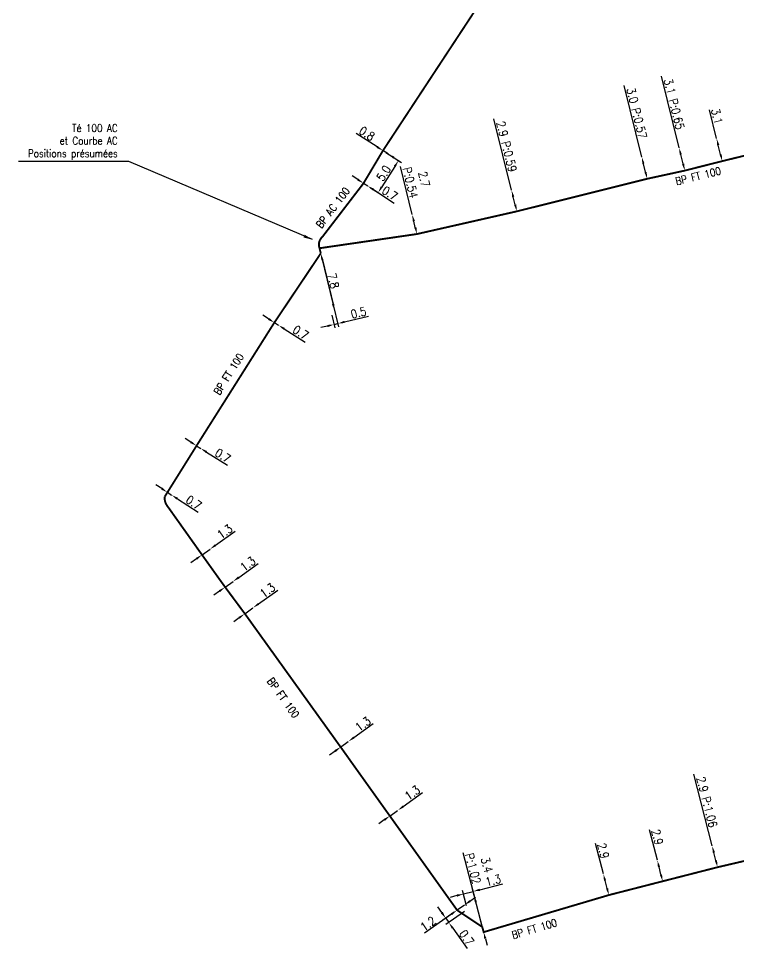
# Model space of a CAD drawing. Header units: millimetres. Extents: x 183997 to 185000, y 127999 to 129007.
# Drawn here: x 184577.9 to 184672.8, y 128315.1 to 128437.6 of the extents above; entities that cross this region are included whole.
import ezdxf
from ezdxf.enums import TextEntityAlignment as Align

# ---------------------------------------------------------------- set-up
doc = ezdxf.new("R2010")
doc.units = ezdxf.units.MM
doc.header["$PDMODE"] = 34
doc.linetypes.add('L_25_AP', pattern=[2000, 1000, 1000])
doc.linetypes.add('L_25_FT', pattern=[2000, 1000, 1000])
doc.layers.get('DEFPOINTS').update_dxf_attribs({"linetype": 'CONTINUOUS'})
doc.layers.add('L_150', color=1, linetype='CONTINUOUS')
doc.styles.get("Standard").update_dxf_attribs({"font": 'romans.shx', "width": 0.85})
doc.dimstyles.get("Standard").update_dxf_attribs({"dimtxt": 1.5, "dimasz": 1.2, "dimexe": 0.625, "dimexo": 0.625, "dimgap": 0.25, "dimtad": 1, "dimdec": 1, "dimzin": 0, "dimdsep": 46, "dimtxsty": 'Standard', "dimcen": -0.5, "dimadec": 0, "dimazin": 0, "dimtfac": 1, "dimtdec": 1, "dimtmove": 0, "dimatfit": 3, "dimfxl": 0, "dimtolj": 1, "dimtzin": 0, "dimarcsym": 0})

# ---------------------------------------------------------------- blocks, each defined once
blk = doc.blocks.new('*D374')
at = {"layer": 'DEFPOINTS', "color": 0, "linetype": 'Continuous', "transparency": 16777216}
for p in [(184669.39, 128328.59), (184669.39, 128328.59), (184670.1, 128325.78)]:
    blk.add_point(p, dxfattribs=at)
at = {"layer": 'L_150', "color": 0, "linetype": 'Continuous', "lineweight": -2, "transparency": 16777216}
for p, q in [((184669.39, 128328.59), (184666.99, 128338.03)), ((184669.88, 128326.65), (184669.61, 128327.72))]:
    blk.add_line(p, q, dxfattribs=at)
at = {"layer": 'L_150', "color": 0, "linetype": 'Continuous', "transparency": 16777216}
for points in [[(184669.76, 128327.76), (184669.47, 128327.68), (184669.39, 128328.59)], [(184670.03, 128326.69), (184669.74, 128326.62), (184670.1, 128325.78)]]:
    blk.add_solid(points, dxfattribs=at)
at = {"layer": 'L_150', "color": 0, "linetype": 'Continuous', "transparency": 16777216, "insert": (184668.7, 128334.37), "char_height": 1.125, "attachment_point": 5, "rotation": 284.264}
blk.add_mtext('\\A1;2.9 P:1.06', dxfattribs=at)
blk = doc.blocks.new('*D376')
at = {"layer": 'DEFPOINTS', "color": 0, "linetype": 'Continuous', "transparency": 16777216}
for p in [(184662.16, 128326.69), (184662.16, 128326.69), (184662.86, 128323.93)]:
    blk.add_point(p, dxfattribs=at)
at = {"layer": 'L_150', "color": 0, "linetype": 'Continuous', "lineweight": -2, "transparency": 16777216}
for p, q in [((184662.16, 128326.69), (184661.14, 128330.7)), ((184662.64, 128324.8), (184662.38, 128325.82))]:
    blk.add_line(p, q, dxfattribs=at)
at = {"layer": 'L_150', "color": 0, "linetype": 'Continuous', "transparency": 16777216}
for points in [[(184662.52, 128325.86), (184662.23, 128325.78), (184662.16, 128326.69)], [(184662.78, 128324.84), (184662.49, 128324.76), (184662.86, 128323.93)]]:
    blk.add_solid(points, dxfattribs=at)
at = {"layer": 'L_150', "color": 0, "linetype": 'Continuous', "transparency": 16777216, "insert": (184662.16, 128329.75), "char_height": 1.125, "attachment_point": 5, "rotation": 284.199}
blk.add_mtext('\\A1;2.9', dxfattribs=at)
blk = doc.blocks.new('*D377')
at = {"layer": 'DEFPOINTS', "color": 0, "linetype": 'Continuous', "transparency": 16777216}
for p in [(184655.04, 128324.89), (184655.04, 128324.89), (184655.76, 128322.11)]:
    blk.add_point(p, dxfattribs=at)
at = {"layer": 'L_150', "color": 0, "linetype": 'Continuous', "lineweight": -2, "transparency": 16777216}
for p, q in [((184655.04, 128324.89), (184654, 128328.89)), ((184655.53, 128322.98), (184655.27, 128324.02))]:
    blk.add_line(p, q, dxfattribs=at)
at = {"layer": 'L_150', "color": 0, "linetype": 'Continuous', "transparency": 16777216}
for points in [[(184655.41, 128324.06), (184655.12, 128323.98), (184655.04, 128324.89)], [(184655.68, 128323.02), (184655.39, 128322.95), (184655.76, 128322.11)]]:
    blk.add_solid(points, dxfattribs=at)
at = {"layer": 'L_150', "color": 0, "linetype": 'Continuous', "transparency": 16777216, "insert": (184655.02, 128327.95), "char_height": 1.125, "attachment_point": 5, "rotation": 284.5724}
blk.add_mtext('\\A1;2.9', dxfattribs=at)
blk = doc.blocks.new('*D379')
at = {"layer": 'DEFPOINTS', "color": 0, "linetype": 'Continuous', "transparency": 16777216}
for p in [(184635.75, 128320.12), (184637.12, 128320.23), (184634.66, 128318.49)]:
    blk.add_point(p, dxfattribs=at)
at = {"layer": 'L_150', "color": 0, "linetype": 'Continuous', "lineweight": -2, "transparency": 16777216}
for p, q in [((184633.74, 128319.8), (184633.22, 128320.54)), ((184635.37, 128319.85), (184633.87, 128318.8)), ((184636.73, 128319.96), (184634.28, 128318.22)), ((184634.25, 128319.07), (184634.66, 128318.49)), ((184635.18, 128317.76), (184637.07, 128315.08))]:
    blk.add_line(p, q, dxfattribs=at)
at = {"layer": 'L_150', "color": 0, "linetype": 'Continuous', "transparency": 16777216}
for points in [[(184633.86, 128319.89), (184633.61, 128319.72), (184634.25, 128319.07)], [(184635.3, 128317.85), (184635.06, 128317.67), (184634.66, 128318.49)]]:
    blk.add_solid(points, dxfattribs=at)
at = {"layer": 'L_150', "color": 0, "linetype": 'Continuous', "transparency": 16777216, "insert": (184637, 128316.49), "char_height": 1.125, "attachment_point": 5, "rotation": 305.2206}
blk.add_mtext('\\A1;0.7', dxfattribs=at)
blk = doc.blocks.new('*D380')
at = {"layer": 'DEFPOINTS', "color": 0, "linetype": 'Continuous', "transparency": 16777216}
for p in [(184638.39, 128320.56), (184638.39, 128320.56), (184639.25, 128317.23)]:
    blk.add_point(p, dxfattribs=at)
at = {"layer": 'L_150', "color": 0, "linetype": 'Continuous', "lineweight": -2, "transparency": 16777216}
for p, q in [((184638.16, 128321.43), (184636.54, 128327.67)), ((184639.25, 128317.23), (184638.39, 128320.56)), ((184639.48, 128316.36), (184639.7, 128315.49))]:
    blk.add_line(p, q, dxfattribs=at)
at = {"layer": 'L_150', "color": 0, "linetype": 'Continuous', "transparency": 16777216}
for points in [[(184638.3, 128321.47), (184638.01, 128321.39), (184638.39, 128320.56)], [(184639.62, 128316.4), (184639.33, 128316.32), (184639.25, 128317.23)]]:
    blk.add_solid(points, dxfattribs=at)
at = {"layer": 'L_150', "color": 0, "linetype": 'Continuous', "transparency": 16777216, "insert": (184638.76, 128325.84), "char_height": 1.125, "attachment_point": 5, "rotation": 284.5724}
blk.add_mtext('\\A1;3.4\\PP:1.02', dxfattribs=at)
blk = doc.blocks.new('*D381')
at = {"layer": 'DEFPOINTS', "color": 0, "linetype": 'Continuous', "transparency": 16777216}
for p in [(184635.75, 128320.12), (184636.71, 128320.8), (184636.71, 128320.8)]:
    blk.add_point(p, dxfattribs=at)
at = {"layer": 'L_150', "color": 0, "linetype": 'Continuous', "lineweight": -2, "transparency": 16777216}
for p, q in [((184637.45, 128321.32), (184638.18, 128321.84)), ((184635.01, 128319.6), (184631.43, 128317.07)), ((184636.71, 128320.8), (184635.75, 128320.12))]:
    blk.add_line(p, q, dxfattribs=at)
at = {"layer": 'L_150', "color": 0, "linetype": 'Continuous', "transparency": 16777216}
for points in [[(184637.36, 128321.44), (184637.54, 128321.2), (184636.71, 128320.8)], [(184634.93, 128319.73), (184635.1, 128319.48), (184635.75, 128320.12)]]:
    blk.add_solid(points, dxfattribs=at)
at = {"layer": 'L_150', "color": 0, "linetype": 'Continuous', "transparency": 16777216, "insert": (184631.92, 128318.33), "char_height": 1.125, "attachment_point": 5, "rotation": 35.2206}
blk.add_mtext('\\A1;1.2', dxfattribs=at)
blk = doc.blocks.new('*D382')
at = {"layer": 'DEFPOINTS', "color": 0, "linetype": 'Continuous', "transparency": 16777216}
for p in [(184636.59, 128322.26), (184637.12, 128320.23), (184639.25, 128317.23)]:
    blk.add_point(p, dxfattribs=at)
at = {"layer": 'L_150', "color": 0, "linetype": 'Continuous', "lineweight": -2, "transparency": 16777216}
for p, q in [((184638.73, 128322.82), (184641.77, 128323.61)), ((184637, 128320.68), (184636.47, 128322.72)), ((184636.59, 128322.26), (184637.86, 128322.59)), ((184639.13, 128317.68), (184637.74, 128323.05)), ((184635.72, 128322.04), (184634.85, 128321.81))]:
    blk.add_line(p, q, dxfattribs=at)
at = {"layer": 'L_150', "color": 0, "linetype": 'Continuous', "transparency": 16777216}
for points in [[(184635.68, 128322.18), (184635.76, 128321.89), (184636.59, 128322.26)], [(184638.69, 128322.96), (184638.77, 128322.67), (184637.86, 128322.59)]]:
    blk.add_solid(points, dxfattribs=at)
at = {"layer": 'L_150', "color": 0, "linetype": 'Continuous', "transparency": 16777216, "insert": (184640.5, 128324.05), "char_height": 1.125, "attachment_point": 5, "rotation": 14.5724}
blk.add_mtext('\\A1;1.3', dxfattribs=at)
blk = doc.blocks.new('*D383')
at = {"layer": 'DEFPOINTS', "color": 0, "linetype": 'Continuous', "transparency": 16777216}
for p in [(184621.4, 128342.35), (184621.4, 128342.35), (184620.39, 128341.62)]:
    blk.add_point(p, dxfattribs=at)
at = {"layer": 'L_150', "color": 0, "linetype": 'Continuous', "lineweight": -2, "transparency": 16777216}
for p, q in [((184622.13, 128342.88), (184624.68, 128344.71)), ((184620.39, 128341.62), (184621.4, 128342.35)), ((184619.66, 128341.09), (184618.93, 128340.57))]:
    blk.add_line(p, q, dxfattribs=at)
at = {"layer": 'L_150', "color": 0, "linetype": 'Continuous', "transparency": 16777216}
for points in [[(184622.05, 128343), (184622.22, 128342.75), (184621.4, 128342.35)], [(184619.57, 128341.22), (184619.74, 128340.97), (184620.39, 128341.62)]]:
    blk.add_solid(points, dxfattribs=at)
at = {"layer": 'L_150', "color": 0, "linetype": 'Continuous', "transparency": 16777216, "insert": (184623.34, 128344.66), "char_height": 1.125, "attachment_point": 5, "rotation": 35.7383}
blk.add_mtext('\\A1;1.3', dxfattribs=at)
blk = doc.blocks.new('*D384')
at = {"layer": 'DEFPOINTS', "color": 0, "linetype": 'Continuous', "transparency": 16777216}
for p in [(184627.91, 128333.27), (184627.91, 128333.27), (184626.88, 128332.53)]:
    blk.add_point(p, dxfattribs=at)
at = {"layer": 'L_150', "color": 0, "linetype": 'Continuous', "lineweight": -2, "transparency": 16777216}
for p, q in [((184628.64, 128333.8), (184631.2, 128335.63)), ((184626.88, 128332.53), (184627.91, 128333.27)), ((184626.15, 128332.01), (184625.42, 128331.48))]:
    blk.add_line(p, q, dxfattribs=at)
at = {"layer": 'L_150', "color": 0, "linetype": 'Continuous', "transparency": 16777216}
for points in [[(184628.56, 128333.92), (184628.73, 128333.67), (184627.91, 128333.27)], [(184626.06, 128332.13), (184626.24, 128331.88), (184626.88, 128332.53)]]:
    blk.add_solid(points, dxfattribs=at)
at = {"layer": 'L_150', "color": 0, "linetype": 'Continuous', "transparency": 16777216, "insert": (184629.85, 128335.58), "char_height": 1.125, "attachment_point": 5, "rotation": 35.6402}
blk.add_mtext('\\A1;1.3', dxfattribs=at)
blk = doc.blocks.new('*D385')
at = {"layer": 'DEFPOINTS', "color": 0, "linetype": 'Continuous', "transparency": 16777216}
for p in [(184607.76, 128359.19), (184607.76, 128359.19), (184608.81, 128359.95)]:
    blk.add_point(p, dxfattribs=at)
at = {"layer": 'L_150', "color": 0, "linetype": 'Continuous', "lineweight": -2, "transparency": 16777216}
for p, q in [((184609.54, 128360.48), (184612.09, 128362.31)), ((184607.76, 128359.19), (184608.81, 128359.95)), ((184607.03, 128358.67), (184606.29, 128358.14))]:
    blk.add_line(p, q, dxfattribs=at)
at = {"layer": 'L_150', "color": 0, "linetype": 'Continuous', "transparency": 16777216}
for points in [[(184609.45, 128360.6), (184609.63, 128360.36), (184608.81, 128359.95)], [(184606.94, 128358.79), (184607.11, 128358.54), (184607.76, 128359.19)]]:
    blk.add_solid(points, dxfattribs=at)
at = {"layer": 'L_150', "color": 0, "linetype": 'Continuous', "transparency": 16777216, "insert": (184610.74, 128362.27), "char_height": 1.125, "attachment_point": 5, "rotation": 35.7693}
blk.add_mtext('\\A1;1.3', dxfattribs=at)
blk = doc.blocks.new('*D386')
at = {"layer": 'DEFPOINTS', "color": 0, "linetype": 'Continuous', "transparency": 16777216}
for p in [(184597.55, 128375.19), (184598.1, 128374.83), (184598.1, 128374.83)]:
    blk.add_point(p, dxfattribs=at)
at = {"layer": 'L_150', "color": 0, "linetype": 'Continuous', "lineweight": -2, "transparency": 16777216}
for p, q in [((184596.8, 128375.68), (184596.04, 128376.16)), ((184597.55, 128375.19), (184598.1, 128374.83)), ((184598.86, 128374.35), (184601.61, 128372.57))]:
    blk.add_line(p, q, dxfattribs=at)
at = {"layer": 'L_150', "color": 0, "linetype": 'Continuous', "transparency": 16777216}
for points in [[(184596.88, 128375.8), (184596.72, 128375.55), (184597.55, 128375.19)], [(184598.94, 128374.47), (184598.78, 128374.22), (184598.1, 128374.83)]]:
    blk.add_solid(points, dxfattribs=at)
at = {"layer": 'L_150', "color": 0, "linetype": 'Continuous', "transparency": 16777216, "insert": (184601.02, 128373.84), "char_height": 1.125, "attachment_point": 5, "rotation": 327.1759}
blk.add_mtext('\\A1;0.7', dxfattribs=at)
blk = doc.blocks.new('*D387')
at = {"layer": 'DEFPOINTS', "color": 0, "linetype": 'Continuous', "transparency": 16777216}
for p in [(184605.16, 128362.69), (184606.21, 128363.44), (184606.21, 128363.44)]:
    blk.add_point(p, dxfattribs=at)
at = {"layer": 'L_150', "color": 0, "linetype": 'Continuous', "lineweight": -2, "transparency": 16777216}
for p, q in [((184606.95, 128363.96), (184609.5, 128365.79)), ((184605.16, 128362.69), (184606.21, 128363.44)), ((184604.42, 128362.16), (184603.69, 128361.64))]:
    blk.add_line(p, q, dxfattribs=at)
at = {"layer": 'L_150', "color": 0, "linetype": 'Continuous', "transparency": 16777216}
for points in [[(184606.86, 128364.09), (184607.03, 128363.84), (184606.21, 128363.44)], [(184604.34, 128362.28), (184604.51, 128362.04), (184605.16, 128362.69)]]:
    blk.add_solid(points, dxfattribs=at)
at = {"layer": 'L_150', "color": 0, "linetype": 'Continuous', "transparency": 16777216, "insert": (184608.15, 128365.75), "char_height": 1.125, "attachment_point": 5, "rotation": 35.5367}
blk.add_mtext('\\A1;1.3', dxfattribs=at)
blk = doc.blocks.new('*D388')
at = {"layer": 'DEFPOINTS', "color": 0, "linetype": 'Continuous', "transparency": 16777216}
for p in [(184603.17, 128367.71), (184603.17, 128367.71), (184602.11, 128366.95)]:
    blk.add_point(p, dxfattribs=at)
at = {"layer": 'L_150', "color": 0, "linetype": 'Continuous', "lineweight": -2, "transparency": 16777216}
for p, q in [((184603.9, 128368.23), (184606.46, 128370.05)), ((184602.11, 128366.95), (184603.17, 128367.71)), ((184601.37, 128366.43), (184600.64, 128365.91))]:
    blk.add_line(p, q, dxfattribs=at)
at = {"layer": 'L_150', "color": 0, "linetype": 'Continuous', "transparency": 16777216}
for points in [[(184603.81, 128368.35), (184603.99, 128368.1), (184603.17, 128367.71)], [(184601.29, 128366.55), (184601.46, 128366.31), (184602.11, 128366.95)]]:
    blk.add_solid(points, dxfattribs=at)
at = {"layer": 'L_150', "color": 0, "linetype": 'Continuous', "transparency": 16777216, "insert": (184605.11, 128370.01), "char_height": 1.125, "attachment_point": 5, "rotation": 35.4006}
blk.add_mtext('\\A1;1.3', dxfattribs=at)
blk = doc.blocks.new('*D389')
at = {"layer": 'DEFPOINTS', "color": 0, "linetype": 'Continuous', "transparency": 16777216}
for p in [(184601.39, 128381.33), (184601.94, 128380.98), (184601.94, 128380.98)]:
    blk.add_point(p, dxfattribs=at)
at = {"layer": 'L_150', "color": 0, "linetype": 'Continuous', "lineweight": -2, "transparency": 16777216}
for p, q in [((184600.63, 128381.81), (184599.87, 128382.29)), ((184601.39, 128381.33), (184601.94, 128380.98)), ((184602.7, 128380.5), (184605.47, 128378.75))]:
    blk.add_line(p, q, dxfattribs=at)
at = {"layer": 'L_150', "color": 0, "linetype": 'Continuous', "transparency": 16777216}
for points in [[(184600.71, 128381.93), (184600.55, 128381.68), (184601.39, 128381.33)], [(184602.78, 128380.63), (184602.62, 128380.37), (184601.94, 128380.98)]]:
    blk.add_solid(points, dxfattribs=at)
at = {"layer": 'L_150', "color": 0, "linetype": 'Continuous', "transparency": 16777216, "insert": (184604.86, 128380.02), "char_height": 1.125, "attachment_point": 5, "rotation": 327.7054}
blk.add_mtext('\\A1;0.7', dxfattribs=at)
blk = doc.blocks.new('*D390')
at = {"layer": 'DEFPOINTS', "color": 0, "linetype": 'Continuous', "transparency": 16777216}
for p in [(184617.77, 128406.68), (184619.61, 128399.1), (184619.61, 128399.1)]:
    blk.add_point(p, dxfattribs=at)
at = {"layer": 'L_150', "color": 0, "linetype": 'Continuous', "lineweight": -2, "transparency": 16777216}
blk.add_line((184617.99, 128405.81), (184619.4, 128399.97), dxfattribs=at)
at = {"layer": 'L_150', "color": 0, "linetype": 'Continuous', "transparency": 16777216}
for points in [[(184618.13, 128405.84), (184617.84, 128405.77), (184617.77, 128406.68)], [(184619.55, 128400.01), (184619.25, 128399.94), (184619.61, 128399.1)]]:
    blk.add_solid(points, dxfattribs=at)
at = {"layer": 'L_150', "color": 0, "linetype": 'Continuous', "transparency": 16777216, "insert": (184619.42, 128403.07), "char_height": 1.125, "attachment_point": 5, "rotation": 283.6325}
blk.add_mtext('\\A1;7.8', dxfattribs=at)
blk = doc.blocks.new('*D391')
at = {"layer": 'DEFPOINTS', "color": 0, "linetype": 'Continuous', "transparency": 16777216}
for p in [(184611.65, 128397.56), (184612.2, 128397.21), (184612.2, 128397.21)]:
    blk.add_point(p, dxfattribs=at)
at = {"layer": 'L_150', "color": 0, "linetype": 'Continuous', "lineweight": -2, "transparency": 16777216}
for p, q in [((184610.89, 128398.04), (184610.13, 128398.52)), ((184611.65, 128397.56), (184612.2, 128397.21)), ((184612.96, 128396.73), (184615.73, 128394.98))]:
    blk.add_line(p, q, dxfattribs=at)
at = {"layer": 'L_150', "color": 0, "linetype": 'Continuous', "transparency": 16777216}
for points in [[(184610.97, 128398.17), (184610.81, 128397.91), (184611.65, 128397.56)], [(184613.04, 128396.86), (184612.88, 128396.6), (184612.2, 128397.21)]]:
    blk.add_solid(points, dxfattribs=at)
at = {"layer": 'L_150', "color": 0, "linetype": 'Continuous', "transparency": 16777216, "insert": (184615.12, 128396.25), "char_height": 1.125, "attachment_point": 5, "rotation": 327.7054}
blk.add_mtext('\\A1;0.7', dxfattribs=at)
blk = doc.blocks.new('*D392')
at = {"layer": 'DEFPOINTS', "color": 0, "linetype": 'Continuous', "transparency": 16777216}
for p in [(184625.97, 128420.22), (184623.96, 128415.57), (184625.33, 128414.69)]:
    blk.add_point(p, dxfattribs=at)
at = {"layer": 'L_150', "color": 0, "linetype": 'Continuous', "lineweight": -2, "transparency": 16777216}
for p, q in [((184626.36, 128419.97), (184628.41, 128418.65)), ((184627.54, 128418.15), (184625.81, 128415.45)), ((184624.35, 128415.32), (184625.72, 128414.44))]:
    blk.add_line(p, q, dxfattribs=at)
at = {"layer": 'L_150', "color": 0, "linetype": 'Continuous', "transparency": 16777216}
for points in [[(184627.41, 128418.23), (184627.66, 128418.07), (184628.02, 128418.91)], [(184625.69, 128415.53), (184625.94, 128415.37), (184625.33, 128414.69)]]:
    blk.add_solid(points, dxfattribs=at)
at = {"layer": 'L_150', "color": 0, "linetype": 'Continuous', "transparency": 16777216, "insert": (184626.07, 128417.25), "char_height": 1.125, "attachment_point": 5, "rotation": 57.4252}
blk.add_mtext('\\A1;5.0', dxfattribs=at)
blk = doc.blocks.new('*D393')
at = {"layer": 'DEFPOINTS', "color": 0, "linetype": 'Continuous', "transparency": 16777216}
for p in [(184629.83, 128411.8), (184629.83, 128411.8), (184630.46, 128409.23)]:
    blk.add_point(p, dxfattribs=at)
at = {"layer": 'L_150', "color": 0, "linetype": 'Continuous', "lineweight": -2, "transparency": 16777216}
for p, q in [((184629.83, 128411.8), (184628.29, 128418.12)), ((184630.24, 128410.1), (184630.04, 128410.93))]:
    blk.add_line(p, q, dxfattribs=at)
at = {"layer": 'L_150', "color": 0, "linetype": 'Continuous', "transparency": 16777216}
for points in [[(184630.19, 128410.96), (184629.9, 128410.89), (184629.83, 128411.8)], [(184630.39, 128410.14), (184630.1, 128410.07), (184630.46, 128409.23)]]:
    blk.add_solid(points, dxfattribs=at)
at = {"layer": 'L_150', "color": 0, "linetype": 'Continuous', "transparency": 16777216, "insert": (184630.49, 128416.23), "char_height": 1.125, "attachment_point": 5, "rotation": 283.6776}
blk.add_mtext('\\A1;2.7\\PP:0.54', dxfattribs=at)
blk = doc.blocks.new('*D394')
at = {"layer": 'DEFPOINTS', "color": 0, "linetype": 'Continuous', "transparency": 16777216}
for p in [(184617.77, 128406.68), (184619.13, 128398.98), (184619.53, 128397.31)]:
    blk.add_point(p, dxfattribs=at)
at = {"layer": 'L_150', "color": 0, "linetype": 'Continuous', "lineweight": -2, "transparency": 16777216}
for p, q in [((184617.88, 128406.22), (184620.13, 128396.98)), ((184619.24, 128398.53), (184619.64, 128396.86)), ((184620.89, 128397.64), (184624.08, 128398.41)), ((184618.66, 128397.1), (184617.78, 128396.89)), ((184619.53, 128397.31), (184620.02, 128397.43))]:
    blk.add_line(p, q, dxfattribs=at)
at = {"layer": 'L_150', "color": 0, "linetype": 'Continuous', "transparency": 16777216}
for points in [[(184618.62, 128397.25), (184618.69, 128396.96), (184619.53, 128397.31)], [(184620.86, 128397.79), (184620.93, 128397.5), (184620.02, 128397.43)]]:
    blk.add_solid(points, dxfattribs=at)
at = {"layer": 'L_150', "color": 0, "linetype": 'Continuous', "transparency": 16777216, "insert": (184622.75, 128398.86), "char_height": 1.125, "attachment_point": 5, "rotation": 13.5688}
blk.add_mtext('\\A1;0.5', dxfattribs=at)
blk = doc.blocks.new('*D395')
at = {"layer": 'DEFPOINTS', "color": 0, "linetype": 'Continuous', "transparency": 16777216}
for p in [(184623.41, 128415.92), (184623.96, 128415.57), (184623.96, 128415.57)]:
    blk.add_point(p, dxfattribs=at)
at = {"layer": 'L_150', "color": 0, "linetype": 'Continuous', "lineweight": -2, "transparency": 16777216}
for p, q in [((184622.65, 128416.41), (184621.9, 128416.9)), ((184623.41, 128415.92), (184623.96, 128415.57)), ((184624.72, 128415.09), (184627.47, 128413.32))]:
    blk.add_line(p, q, dxfattribs=at)
at = {"layer": 'L_150', "color": 0, "linetype": 'Continuous', "transparency": 16777216}
for points in [[(184622.73, 128416.54), (184622.57, 128416.28), (184623.41, 128415.92)], [(184624.8, 128415.21), (184624.63, 128414.96), (184623.96, 128415.57)]]:
    blk.add_solid(points, dxfattribs=at)
at = {"layer": 'L_150', "color": 0, "linetype": 'Continuous', "transparency": 16777216, "insert": (184626.88, 128414.59), "char_height": 1.125, "attachment_point": 5, "rotation": 327.3086}
blk.add_mtext('\\A1;0.7', dxfattribs=at)
blk = doc.blocks.new('*D396')
at = {"layer": 'DEFPOINTS', "color": 0, "linetype": 'Continuous', "transparency": 16777216}
for p in [(184625.97, 128420.22), (184626.65, 128419.79), (184626.65, 128419.79)]:
    blk.add_point(p, dxfattribs=at)
at = {"layer": 'L_150', "color": 0, "linetype": 'Continuous', "lineweight": -2, "transparency": 16777216}
for p, q in [((184625.21, 128420.71), (184622.45, 128422.48)), ((184626.65, 128419.79), (184625.97, 128420.22)), ((184627.41, 128419.3), (184628.16, 128418.81))]:
    blk.add_line(p, q, dxfattribs=at)
at = {"layer": 'L_150', "color": 0, "linetype": 'Continuous', "transparency": 16777216}
for points in [[(184625.29, 128420.84), (184625.13, 128420.58), (184625.97, 128420.22)], [(184627.49, 128419.43), (184627.33, 128419.17), (184626.65, 128419.79)]]:
    blk.add_solid(points, dxfattribs=at)
at = {"layer": 'L_150', "color": 0, "linetype": 'Continuous', "transparency": 16777216, "insert": (184623.86, 128422.47), "char_height": 1.125, "attachment_point": 5, "rotation": 327.3086}
blk.add_mtext('\\A1;0.8', dxfattribs=at)
blk = doc.blocks.new('*D407')
at = {"layer": 'DEFPOINTS', "color": 0, "linetype": 'Continuous', "transparency": 16777216}
for p in [(184665.03, 128420.59), (184665.03, 128420.59), (184665.78, 128417.59)]:
    blk.add_point(p, dxfattribs=at)
at = {"layer": 'L_150', "color": 0, "linetype": 'Continuous', "lineweight": -2, "transparency": 16777216}
for p, q in [((184665.03, 128420.59), (184662.69, 128430.03)), ((184665.56, 128418.46), (184665.25, 128419.71))]:
    blk.add_line(p, q, dxfattribs=at)
at = {"layer": 'L_150', "color": 0, "linetype": 'Continuous', "transparency": 16777216}
for points in [[(184665.39, 128419.75), (184665.1, 128419.68), (184665.03, 128420.59)], [(184665.7, 128418.5), (184665.41, 128418.42), (184665.78, 128417.59)]]:
    blk.add_solid(points, dxfattribs=at)
at = {"layer": 'L_150', "color": 0, "linetype": 'Continuous', "transparency": 16777216, "insert": (184664.37, 128426.36), "char_height": 1.125, "attachment_point": 5, "rotation": 283.9329}
blk.add_mtext('\\A1;3.1 P:0.65', dxfattribs=at)
blk = doc.blocks.new('*D409')
at = {"layer": 'DEFPOINTS', "color": 0, "linetype": 'Continuous', "transparency": 16777216}
for p in [(184642.94, 128414.99), (184642.94, 128414.99), (184643.63, 128412.22)]:
    blk.add_point(p, dxfattribs=at)
at = {"layer": 'L_150', "color": 0, "linetype": 'Continuous', "lineweight": -2, "transparency": 16777216}
for p, q in [((184642.94, 128414.99), (184640.61, 128424.4)), ((184643.41, 128413.09), (184643.16, 128414.12))]:
    blk.add_line(p, q, dxfattribs=at)
at = {"layer": 'L_150', "color": 0, "linetype": 'Continuous', "transparency": 16777216}
for points in [[(184643.3, 128414.16), (184643.01, 128414.08), (184642.94, 128414.99)], [(184643.56, 128413.13), (184643.27, 128413.06), (184643.63, 128412.22)]]:
    blk.add_solid(points, dxfattribs=at)
at = {"layer": 'L_150', "color": 0, "linetype": 'Continuous', "transparency": 16777216, "insert": (184642.29, 128420.75), "char_height": 1.125, "attachment_point": 5, "rotation": 283.9329}
blk.add_mtext('\\A1;2.9 P:0.59', dxfattribs=at)
blk = doc.blocks.new('*D410')
at = {"layer": 'DEFPOINTS', "color": 0, "linetype": 'Continuous', "transparency": 16777216}
for p in [(184669.98, 128421.81), (184669.98, 128421.81), (184670.72, 128418.84)]:
    blk.add_point(p, dxfattribs=at)
at = {"layer": 'L_150', "color": 0, "linetype": 'Continuous', "lineweight": -2, "transparency": 16777216}
for p, q in [((184669.98, 128421.81), (184669.04, 128425.6)), ((184670.5, 128419.71), (184670.2, 128420.93))]:
    blk.add_line(p, q, dxfattribs=at)
at = {"layer": 'L_150', "color": 0, "linetype": 'Continuous', "transparency": 16777216}
for points in [[(184670.34, 128420.97), (184670.05, 128420.9), (184669.98, 128421.81)], [(184670.65, 128419.74), (184670.36, 128419.67), (184670.72, 128418.84)]]:
    blk.add_solid(points, dxfattribs=at)
at = {"layer": 'L_150', "color": 0, "linetype": 'Continuous', "transparency": 16777216, "insert": (184670.02, 128424.75), "char_height": 1.125, "attachment_point": 5, "rotation": 283.9329}
blk.add_mtext('\\A1;3.1', dxfattribs=at)
blk = doc.blocks.new('*D411')
at = {"layer": 'DEFPOINTS', "color": 0, "linetype": 'Continuous', "transparency": 16777216}
for p in [(184660.11, 128419.38), (184660.11, 128419.38), (184660.82, 128416.51)]:
    blk.add_point(p, dxfattribs=at)
at = {"layer": 'L_150', "color": 0, "linetype": 'Continuous', "lineweight": -2, "transparency": 16777216}
for p, q in [((184660.11, 128419.38), (184657.77, 128428.82)), ((184660.61, 128417.39), (184660.33, 128418.5))]:
    blk.add_line(p, q, dxfattribs=at)
at = {"layer": 'L_150', "color": 0, "linetype": 'Continuous', "transparency": 16777216}
for points in [[(184660.47, 128418.54), (184660.18, 128418.47), (184660.11, 128419.38)], [(184660.75, 128417.42), (184660.46, 128417.35), (184660.82, 128416.51)]]:
    blk.add_solid(points, dxfattribs=at)
at = {"layer": 'L_150', "color": 0, "linetype": 'Continuous', "transparency": 16777216, "insert": (184659.45, 128425.15), "char_height": 1.125, "attachment_point": 5, "rotation": 283.9329}
blk.add_mtext('\\A1;3.0 P:0.57', dxfattribs=at)

msp = doc.modelspace()

# ---------------------------------------------------------------- linework, layer by layer
at = {"layer": 'L_150', "linetype": 'L_25_AP', "const_width": 0.25, "flags": 128}
msp.add_lwpolyline([(184745.26, 128637.8), (184745.91, 128637.37), (184750.33, 128634.44), (184750.4, 128634.09), (184747.07, 128629.98), (184747.07, 128629.98), (184746.37, 128629.12), (184753.95, 128623.72), (184753.17, 128622.43), (184743.99, 128608.11), (184738.52, 128599.13), (184720.6, 128570.57), (184720.6, 128570.57), (184714.36, 128560.38), (184714.36, 128560.38), (184713.54, 128557.96), (184713.54, 128557.96), (184708.91, 128552.02), (184708.91, 128552.02), (184696.49, 128532.49), (184696.49, 128532.49), (184677.9, 128502.53), (184677.9, 128502.53), (184664.65, 128481.63), (184664.65, 128481.63), (184659.38, 128473.09), (184645.46, 128449.84), (184625.97, 128420.22), (184623.41, 128415.92), (184617.98, 128408.85, 0.310979), (184617.61, 128407.36), (184617.77, 128406.68)], format="xyb", dxfattribs=at)
at = {"layer": 'L_150', "linetype": 'L_25_FT', "ltscale": 0.5, "const_width": 0.25, "flags": 128}
msp.add_lwpolyline([(184707.66, 128427.86), (184704.17, 128427), (184670.72, 128418.84), (184665.78, 128417.59), (184660.82, 128416.51), (184643.63, 128412.22), (184630.46, 128409.23), (184630.46, 128409.23), (184617.61, 128407.36)], dxfattribs=at)
msp.add_lwpolyline([(184617.77, 128406.68), (184611.65, 128397.56), (184601.39, 128381.33), (184597.55, 128375.19), (184597.18, 128374.59, 0.191911), (184597.62, 128373.27), (184602.11, 128366.95), (184605.16, 128362.69), (184607.76, 128359.19), (184620.39, 128341.62), (184626.88, 128332.53), (184635.75, 128320.12), (184639.07, 128317.91), (184639.25, 128317.23), (184655.76, 128322.11), (184662.86, 128323.93), (184670.1, 128325.78), (184679.29, 128327.92), (184685.66, 128329.55), (184688.08, 128330.17), (184692.05, 128331.18), (184698.55, 128332.85), (184707.55, 128335.09), (184715.27, 128337.01), (184727, 128340.35), (184729.14, 128340.93)], format="xyb", dxfattribs=at)

# ---------------------------------------------------------------- texts
at = {"layer": 'L_150', "linetype": 'Continuous', "width": 0.85}
for s, rotation, p in [('BP FT 100', 13.7221, (184667.54, 128416.87)), ('BP AC 100', 52.4982, (184619.37, 128412.7)), ('BP FT 100', 57.7054, (184605.63, 128390.77)), ('BP FT 100', 305.5585, (184612.82, 128348.11)), ('BP FT 100', 16.4697, (184645.94, 128317.66))]:
    msp.add_text(s, height=1, rotation=rotation, dxfattribs=at).set_placement(p, align=Align.MIDDLE)
at = {"layer": 'L_150', "linetype": 'Continuous', "insert": (184590.99, 128421.36), "char_height": 1, "attachment_point": 6}
msp.add_mtext('Té 100 AC\\Pet Courbe AC\\PPositions présumées', dxfattribs=at)

# ---------------------------------------------------------------- dimensions: what is measured, and where the dimension line sits
at = {"layer": 'L_150', "linetype": 'Continuous'}
for base, p1, p2, angle, text, override, picture, middle in [((184665.03, 128420.59), (184665.78, 128417.59), (184665.03, 128420.59), 283.9329, '<> P:0.65', {"dimscale": 0.75}, '*D407', (184663.64, 128426.18)), ((184660.1121, 128419.3758), (184660.8224, 128416.5126), (184660.1121, 128419.3758), 283.9329, '<> P:0.57', {"dimscale": 0.75}, '*D411', (184658.7235, 128424.9731)), ((184642.94, 128414.99), (184643.63, 128412.22), (184642.94, 128414.99), 283.9329, '<> P:0.59', {"dimscale": 0.75}, '*D409', (184641.56, 128420.57)), ((184629.83, 128411.8), (184630.46, 128409.23), (184629.83, 128411.8), 283.6776, '<>\\PP:0.54', {"dimscale": 0.75}, '*D393', (184628.85, 128415.84)), ((184669.39, 128328.59), (184670.1, 128325.78), (184669.39, 128328.59), 284.264, '<> P:1.06', {"dimscale": 0.75}, '*D374', (184667.97, 128334.18)), ((184638.39, 128320.56), (184639.25, 128317.23), (184638.39, 128320.56), 284.5724, '<>\\PP:1.02', {"dimscale": 0.75, "dimatfit": 0}, '*D380', (184637.12, 128325.41))]:
    dim = msp.add_linear_dim(base=base, p1=p1, p2=p2, angle=angle, text=text, dimstyle='Standard', override=override, dxfattribs=at)
    dim.commit()
    dim.dimension.update_dxf_attribs({"geometry": picture, "text_midpoint": middle, "dimtype": 160})
for base, p1, p2, angle, override, picture, middle in [((184669.98, 128421.81), (184670.72, 128418.84), (184669.98, 128421.81), 283.9329, {"dimscale": 0.75}, '*D410', (184669.3, 128424.57)), ((184626.65, 128419.79), (184625.97, 128420.22), (184626.65, 128419.79), 147.3086, {"dimscale": 0.75, "dimatfit": 0}, '*D396', (184623.45, 128421.84)), ((184625.33, 128414.69), (184625.97, 128420.22), (184623.96, 128415.57), 57.4252, {"dimscale": 0.75, "dimatfit": 0}, '*D392', (184626.7, 128416.85)), ((184623.9576, 128415.5721), (184623.4106, 128415.9232), (184623.9576, 128415.5721), 147.3086, {"dimscale": 0.75, "dimlfac": 1, "dimlunit": 2, "dimatfit": 0}, '*D395', (184626.4734, 128413.9575)), ((184619.61, 128399.1), (184617.77, 128406.68), (184619.61, 128399.1), 103.6325, {"dimscale": 0.75}, '*D390', (184618.69, 128402.89)), ((184619.53, 128397.31), (184617.77, 128406.68), (184619.13, 128398.98), 13.5688, {"dimscale": 0.75, "dimatfit": 0}, '*D394', (184622.92, 128398.13)), ((184612.1965, 128397.2125), (184611.64705, 128397.55978), (184612.1965, 128397.2125), 147.70542, {"dimscale": 0.75, "dimlfac": 1, "dimlunit": 2, "dimatfit": 0}, '*D391', (184614.72338, 128395.61541)), ((184601.9367, 128380.9797), (184601.38725, 128381.32698), (184601.9367, 128380.9797), 147.70542, {"dimscale": 0.75, "dimatfit": 0}, '*D389', (184604.46358, 128379.38261)), ((184598.1011, 128374.8349), (184597.5549, 128375.1872), (184598.1011, 128374.8349), 147.1759, {"dimscale": 0.75, "dimlfac": 1, "dimlunit": 2, "dimatfit": 0}, '*D386', (184600.6131, 128373.2145)), ((184603.17, 128367.71), (184602.11, 128366.95), (184603.17, 128367.71), 215.4006, {"dimscale": 0.75, "dimatfit": 0}, '*D388', (184605.55, 128369.4)), ((184606.21, 128363.44), (184605.16, 128362.69), (184606.21, 128363.44), 215.5367, {"dimscale": 0.75, "dimatfit": 0}, '*D387', (184608.59, 128365.14)), ((184607.76, 128359.19), (184608.81, 128359.95), (184607.76, 128359.19), 35.7693, {"dimscale": 0.75, "dimatfit": 0}, '*D385', (184611.18, 128361.66)), ((184621.4, 128342.35), (184620.39, 128341.62), (184621.4, 128342.35), 215.7383, {"dimscale": 0.75, "dimatfit": 0}, '*D383', (184623.77, 128344.06)), ((184627.91, 128333.27), (184626.88, 128332.53), (184627.91, 128333.27), 215.6402, {"dimscale": 0.75, "dimatfit": 0}, '*D384', (184630.29, 128334.97)), ((184662.16, 128326.69), (184662.86, 128323.93), (184662.16, 128326.69), 284.199, {"dimscale": 0.75}, '*D376', (184661.43, 128329.57)), ((184655.04, 128324.89), (184655.76, 128322.11), (184655.04, 128324.89), 284.5724, {"dimscale": 0.75}, '*D377', (184654.29, 128327.76)), ((184636.59, 128322.26), (184639.25, 128317.23), (184637.12, 128320.23), 14.5724, {"dimscale": 0.75, "dimatfit": 0}, '*D382', (184640.68, 128323.33)), ((184636.71, 128320.8), (184635.75, 128320.12), (184636.71, 128320.8), 215.2206, {"dimscale": 0.75, "dimatfit": 0}, '*D381', (184632.35, 128317.72)), ((184634.66, 128318.49), (184635.75, 128320.12), (184637.12, 128320.23), 125.2206, {"dimscale": 0.75, "dimatfit": 0}, '*D379', (184636.38, 128316.05))]:
    dim = msp.add_linear_dim(base=base, p1=p1, p2=p2, angle=angle, dimstyle='Standard', override=override, dxfattribs=at)
    dim.commit()
    dim.dimension.update_dxf_attribs({"geometry": picture, "text_midpoint": middle, "dimtype": 160})

# ---------------------------------------------------------------- leaders
at = {"layer": 'L_150', "linetype": 'Continuous', "annotation_type": 0, "has_hookline": 1, "hookline_direction": 1, "text_width": 13.07}
msp.add_leader([(184616.68, 128408.49), (184592.44, 128418.77), (184591.24, 128418.77)], dimstyle='Standard', dxfattribs=at)

doc.saveas('drawing.dxf')
